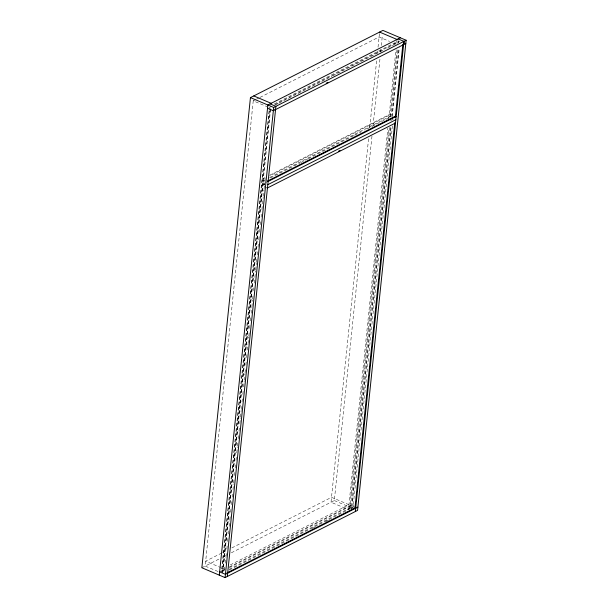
<?xml version="1.0" encoding="UTF-8"?>
<svg xmlns="http://www.w3.org/2000/svg" width="608" height="608" viewBox="0 0 608 608"><rect width="100%" height="100%" fill="white"/><g stroke="black" fill="none" stroke-linecap="round" stroke-linejoin="round"><path stroke-width="0.46" stroke-dasharray="3.04 2.28" d="M253.262 100.647L205.17 566.078L218.242 571.611M269.07 110.838L221.456 571.619L225.089 569.78M269.352 110.914L221.836 570.752L222.558 571.064M269.45 109.972L269.739 107.137L270.469 107.441L269.367 108.004M222.391 572.698L270.636 105.815M222.68 572.645L270.697 108.034M222.931 571.984L262.892 185.349L264.579 184.49M224.58 570.714L224.975 566.937M225.363 563.168L225.948 557.513M226.047 556.571L226.434 552.794M226.822 549.024L227.21 545.254M227.605 541.477L227.992 537.708M228.38 533.938L228.775 530.161M229.163 526.391L229.748 520.729M229.847 519.787L230.234 516.017M230.622 512.248L231.017 508.47M231.405 504.701L231.792 500.931M232.18 497.154L232.575 493.384M232.963 489.615L233.548 483.953M233.647 483.01L234.034 479.241M234.422 475.471L234.817 471.694M235.205 467.924L235.592 464.155M235.98 460.378L236.375 456.608M236.763 452.838L237.348 447.176M237.447 446.234L237.834 442.464M238.222 438.687L238.617 434.918M239.005 431.148L239.392 427.371M239.788 423.601L240.365 417.947M240.464 416.997L241.148 410.4M241.247 409.458L241.634 405.688M242.022 401.911L242.417 398.141M242.805 394.372L243.192 390.594M243.588 386.825L244.173 381.163M244.264 380.22L244.948 373.624M245.047 372.681L245.434 368.904M245.83 365.134L246.217 361.365M246.605 357.588L246.992 353.818M247.388 350.048L247.973 344.386M248.064 343.444L248.748 336.847M248.847 335.897L249.234 332.128M249.63 328.358L250.017 324.581M250.405 320.811L250.792 317.042M251.188 313.272L251.773 307.61M251.872 306.668L252.548 300.063M252.647 299.121L253.034 295.351M253.528 290.639L253.817 287.804M254.304 283.092L254.79 278.38M254.889 277.43L255.573 270.834M255.672 269.891L256.348 263.287M256.447 262.344L256.834 258.575M257.23 254.798L257.617 251.028M258.005 247.258L258.4 243.481M258.788 239.712L259.175 235.942M259.57 232.172L259.958 228.395M260.346 224.626L260.642 221.798M261.128 217.079L261.417 214.252M261.904 209.54L262.39 204.82M262.489 203.878L263.173 197.273M263.272 196.331L263.956 189.734M264.047 188.792L264.343 185.964M368.57 138.761L331.003 502.223L348.437 509.61L387.851 128.204M369.74 127.429L376.762 59.455M377.446 52.85L377.636 50.958M378.032 47.188L379.59 32.08M231.352 552.794L334.316 500.544L371.974 136.139M373.046 125.75L380.076 57.775M380.661 52.113L380.95 49.278M381.338 45.509L382.417 35.12M388.824 118.765L395.952 49.848M397.024 39.459L396.515 44.361L393.9 43.252M349.539 509.048L388.907 128.09M397.009 49.719L390.024 117.26L364.754 130.082M389.736 127.452L350.436 507.726L352.176 508.463M390.807 117.07L397.906 48.351M398.491 42.72L398.681 40.842L274.01 104.105M229.132 569.278L351.538 507.163L390.838 126.897M391.909 116.508L398.932 48.526M229.353 570.03L351.751 507.931L391.164 126.525M392.19 116.584L399.312 47.66M351.302 508.638L352.99 507.779L392.456 125.856M255.778 99.545L253.247 100.829L270.682 108.209M256.622 99.112L259.16 97.827M260.004 97.402L379.08 36.974L389.546 41.405M274.801 104.576L399.996 41.048M275.523 104.88L278.054 103.596M278.89 103.17L292.372 96.33M293.216 95.904L331.968 76.243M332.804 75.818L384.195 49.742M387.562 48.032L398.514 42.476L397.792 42.165M264.845 177.68L262.322 178.965L263.044 179.276L265.574 177.992M269.899 175.119L390.366 113.992L391.088 114.304L269.785 175.856M265.407 179.626L262.876 180.903L266.365 182.385M269.618 177.483L390.921 115.938M265.354 180.523L261.98 182.233L264.472 183.282M270.408 177.954L299.888 162.997M300.732 162.572L307.473 159.152M308.317 158.718L353.803 135.637M354.646 135.212L361.388 131.792M264.822 183.016L261.44 184.733L262.892 185.349M264.176 184.216L261.645 185.493L262.375 185.805L264.898 184.52M390.602 120.544L393.14 119.252M221.722 553.037L205.671 561.176L220.491 567.454M222.566 552.611L226.784 550.468M231.853 547.892L331.512 497.329L348.946 504.708L229.862 565.136M201.856 567.758L219.526 558.79M222.9 557.08L226.282 555.362M224.793 567.705L223.106 568.564L221.365 567.826M219.625 571.877L225.203 569.042M229.414 566.907L352.085 504.663L353.75 505.37M229.3 567.644L351.705 505.529L354.32 506.639M312.39 528.382L314.929 527.09M325.926 521.512L328.464 520.228M262.542 184.171L264.282 184.908M349.881 505.788L350.603 506.092M351.538 507.163L352.99 507.779M334.316 500.544L351.751 507.931"/><path stroke-width="0.91" d="M250.443 97.607L201.856 567.758L225.097 577.6L357.557 510.393L406.144 40.242L382.903 30.4L250.443 97.607L273.684 107.456L406.144 40.242M219.29 575.138L267.87 104.994L400.33 37.78M225.097 577.6L273.684 107.456M227.308 576.483L275.888 106.332L270.081 103.869M227.643 573.215L226.921 572.911L354.966 507.938L394.774 122.694L395.504 122.983L267.459 187.956L266.73 187.652M395.36 117.025L402.876 44.323L403.598 44.627M355.353 511.51L403.932 41.367L398.126 38.904M403.978 43.761L404.145 42.127M326.215 83.22L327.902 82.361M405.81 43.51L273.349 110.717L267.535 108.254M267.794 184.688L395.838 119.723M338.337 151.316L340.016 150.465M357.899 507.125L225.439 574.332L219.625 571.877M379.59 32.08L397.024 39.459M253.756 95.927L271.183 103.314M274.824 109.288L275.553 109.6M354.966 507.938L355.688 508.242M395.451 116.151L267.406 181.116L268.128 181.427L396.173 116.455L395.451 116.151"/></g></svg>
